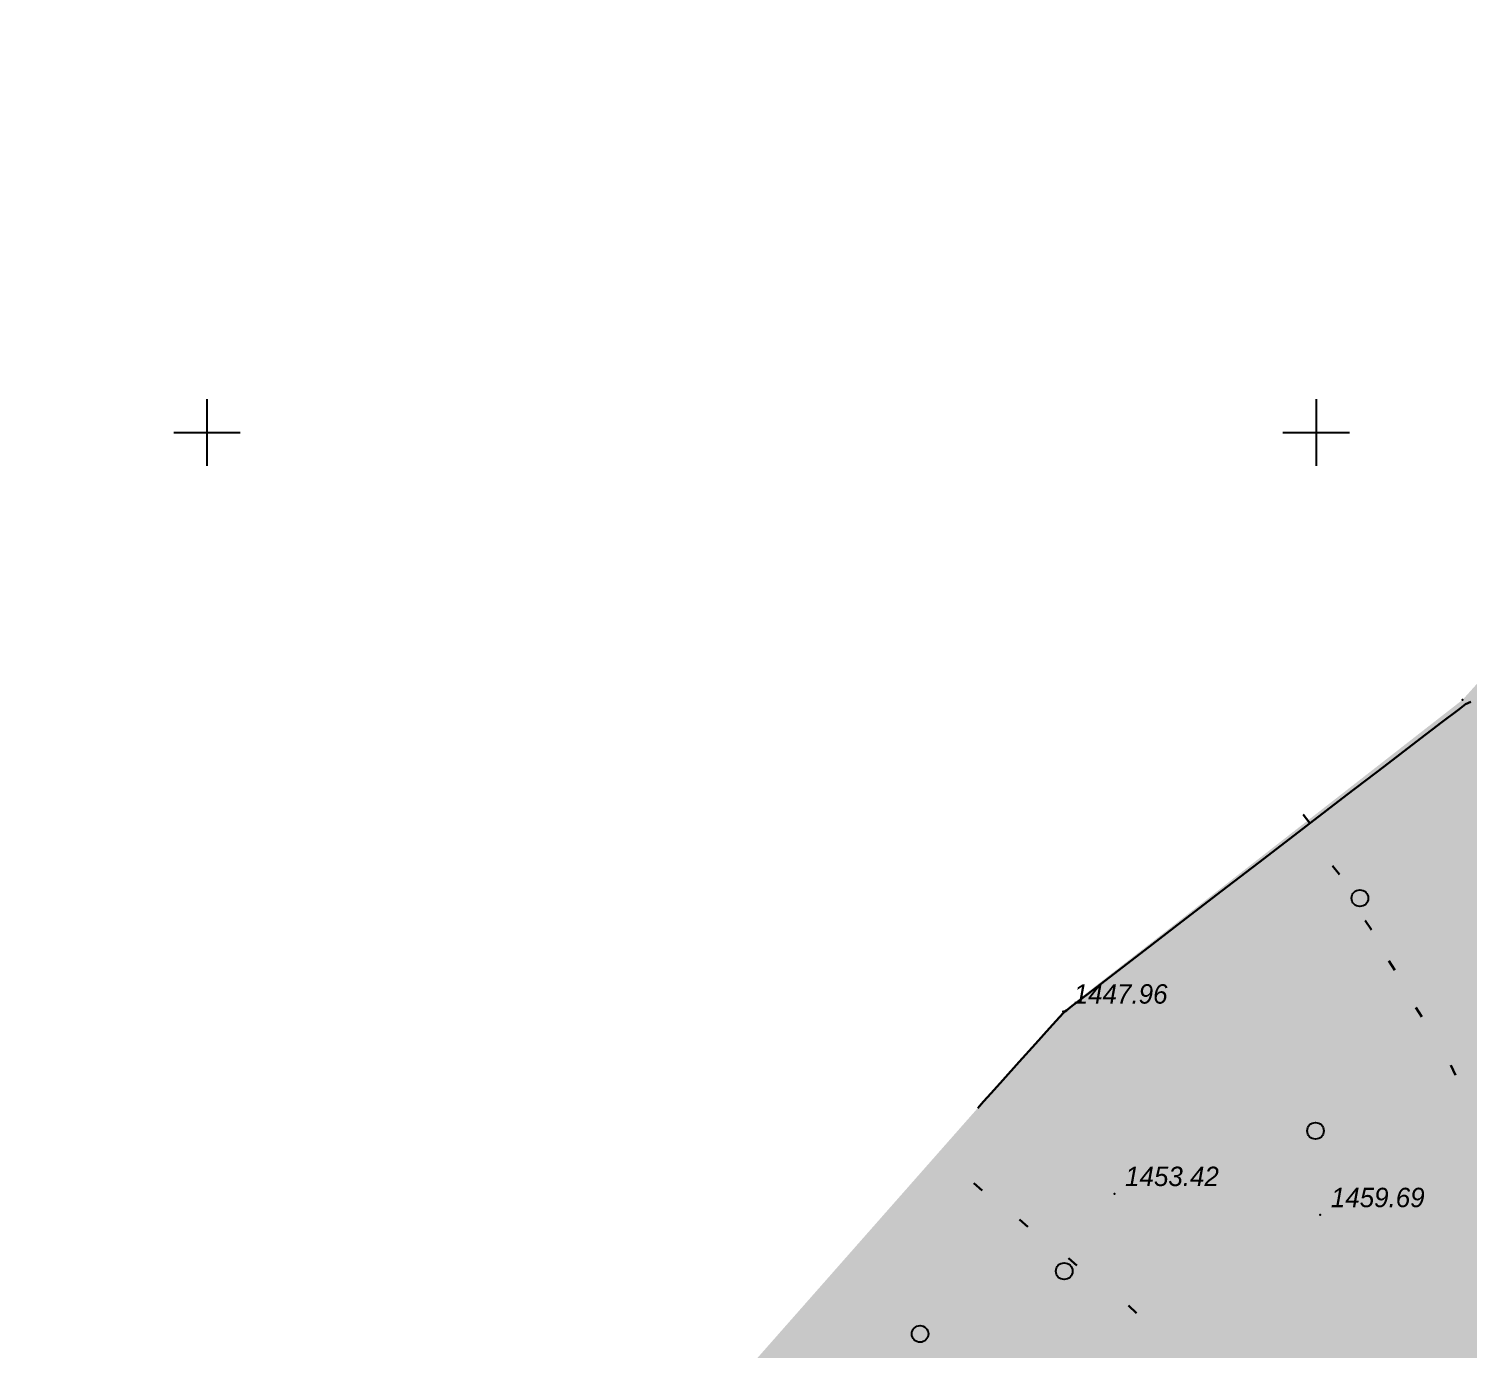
# Model space of a CAD drawing. Header units: millimetres. Extents: x 474337 to 1180020, y 4124662 to 4776603.
# Drawn here: x 566258 to 631143, y 4352221 to 4411738 of the extents above; entities that cross this region are included whole.
import ezdxf

# ---------------------------------------------------------------- set-up
doc = ezdxf.new("R2010")
doc.units = ezdxf.units.MM
doc.header["$PDMODE"] = 32
doc.header["$PDSIZE"] = 0.33
for name, color, linetype in [('(001) Сетка', 92, 'Continuous'), ('(004) Точки рельефа', 7, 'Continuous'), ('(038) Деревья', 7, 'Continuous')]:
    doc.layers.add(name, color=color, linetype=linetype)
doc.layers.add('(032) Горизонтали утолщенные', color=32, linetype='Continuous', lineweight=30)
doc.layers.add('(042) Бергштрих11', color=32, linetype='Continuous', lineweight=30)
doc.styles.add('D-431', font='')
doc.styles.get('D-431').set_extended_font_data('D431', italic=True)

# ---------------------------------------------------------------- blocks, each defined once
blk = doc.blocks.new('d')
at = {"layer": '(038) Деревья'}
blk.add_ellipse((0, 0), major_axis=(0.265, 0.265), ratio=1, start_param=5.497787, end_param=11.780972, dxfattribs=at)
blk = doc.blocks.new('Setka')
at = {"layer": '(001) Сетка'}
for p, q in [((0, 1.5), (0, -1.5)), ((-1.5, 0), (1.5, 0))]:
    blk.add_line(p, q, dxfattribs=at)

msp = doc.modelspace()

# ---------------------------------------------------------------- hatches: boundary and pattern name
at = {"lineweight": 30}
h = msp.add_hatch(color=74, dxfattribs=at)
h.dxf.hatch_style = 1
h.paths.add_polyline_path([(633175, 4349371), (632445, 4350958), (636357, 4352757), (637141, 4351054), (640648, 4352543), (648947, 4356956), (669587, 4356956), (677876, 4361936), (686916, 4370366), (689024, 4372969), (689326, 4374683), (688120, 4377668), (687868, 4380547), (691128, 4386945), (699101, 4396791), (709954, 4406912), (729810, 4426767), (742406, 4440276), (758684, 4456553), (772811, 4469273), (783394, 4478802), (785866, 4481107), (794074, 4490889), (799709, 4497372), (803431, 4500076), (805225, 4502291), (806413, 4502565), (810168, 4501629), (811415, 4501716), (813289, 4504601), (813465, 4507957), (812972, 4511068), (818452, 4519193), (823656, 4525620), (832236, 4532567), (844049, 4539949), (853922, 4545649), (876870, 4557851), (908020, 4557851), (917859, 4544794), (924047, 4575388), (935917, 4597951), (965442, 4643567), (925088, 4624056), (916353, 4619712), (892616, 4615150), (870021, 4612401), (847687, 4604139), (831189, 4600503), (795360, 4594192), (785632, 4597934), (778244, 4576750), (768574, 4559771), (754716, 4534815), (737097, 4503664), (720556, 4477258), (698516, 4449781), (678903, 4431955), (663271, 4417420), (630887, 4381491), (612878, 4367449), (597764, 4350308), (601698, 4342800), (603635, 4339695), (581991, 4325721), (577817, 4320688), (569860, 4303729), (566258, 4292434), (567003, 4287025), (569794, 4277604), (568791, 4289068), (570228, 4292149), (573306, 4295568), (590395, 4304275), (594338, 4310347), (599670, 4313551), (605802, 4315080), (607943, 4326094), (611205, 4332781), (613371, 4335024), (616991, 4338773), (615686, 4344424), (632566, 4349112)])

# ---------------------------------------------------------------- linework, layer by layer
at = {"layer": '(004) Точки рельефа', "linetype": 'ByBlock', "lineweight": -2}
for p in [(630887, 4381491, 1446313), (612878, 4367449, 1446446), (615192, 4359226, 1451907), (624467, 4358275, 1458181)]:
    msp.add_point(p, dxfattribs=at)
at = {"layer": '(032) Горизонтали утолщенные', "color": 32, "linetype": 'Continuous', "lineweight": 30, "elevation": 1446490}
msp.add_lwpolyline([(609034, 4363090), (609113, 4363177), (609298, 4363383), (609636, 4363760), (610170, 4364353), (610905, 4365171), (611634, 4365982), (612268, 4366687), (612719, 4367187), (612897, 4367383), (612963, 4367438), (613031, 4367491), (613295, 4367694), (614024, 4368255), (615140, 4369113), (616566, 4370209), (618226, 4371486), (620044, 4372882), (621941, 4374340), (623843, 4375800), (625671, 4377203), (627349, 4378490), (628801, 4379602), (629949, 4380479), (630717, 4381062), (631028, 4381293), (631254, 4381404)], dxfattribs=at)
at = {"layer": '(042) Бергштрих11', "color": 32, "linetype": 'Continuous', "lineweight": 30}
for p, q in [((624007, 4375926, 1446490), (623703, 4376323, 1446490)), ((625342, 4373615, 1448490), (625029, 4374006, 1448490)), ((626777, 4371130, 1450490), (626491, 4371540, 1450490)), ((627834, 4369299, 1452490), (627562, 4369719, 1452490)), ((629045, 4367201, 1454490), (628778, 4367623, 1454490)), ((630566, 4364568, 1456490), (630359, 4365024, 1456490)), ((609231, 4359376, 1448490), (608861, 4359712, 1448490)), ((611294, 4357738, 1450490), (610919, 4358069, 1450490)), ((613496, 4355988, 1452490), (613130, 4356327, 1452490)), ((616191, 4353847, 1454490), (615823, 4354186, 1454490))]:
    msp.add_line(p, q, dxfattribs=at)

# ---------------------------------------------------------------- block references
at = {"layer": '(001) Сетка', "xscale": 999.9999999813735, "yscale": 999.9999999813735, "zscale": 999.9999999813735}
for p in [(574291, 4393540, -1510), (624291, 4393540, -1510)]:
    msp.add_blockref('Setka', p, dxfattribs=at)
at = {"layer": '(038) Деревья', "linetype": 'Continuous', "xscale": 999.9999999813735, "yscale": 999.9999999813735, "zscale": 999.9999999813735}
for p in [(626260, 4372551, -1510), (624260, 4362064, -1510), (612931, 4355738, -1510), (606434, 4352908, -1510)]:
    msp.add_blockref('d', p, dxfattribs=at)

# ---------------------------------------------------------------- texts
at = {"layer": '(004) Точки рельефа', "linetype": 'ByBlock', "char_height": 875, "attachment_point": 4, "rotation": 0, "style": 'D-431'}
for s, insert in [('1447.96', (613360, 4368228, 1446446)), ('1453.42', (615674, 4360005, 1451907)), ('1459.69', (624949, 4359054, 1458181))]:
    msp.add_mtext(s, dxfattribs=dict(at, insert=insert))

doc.saveas('drawing.dxf')
